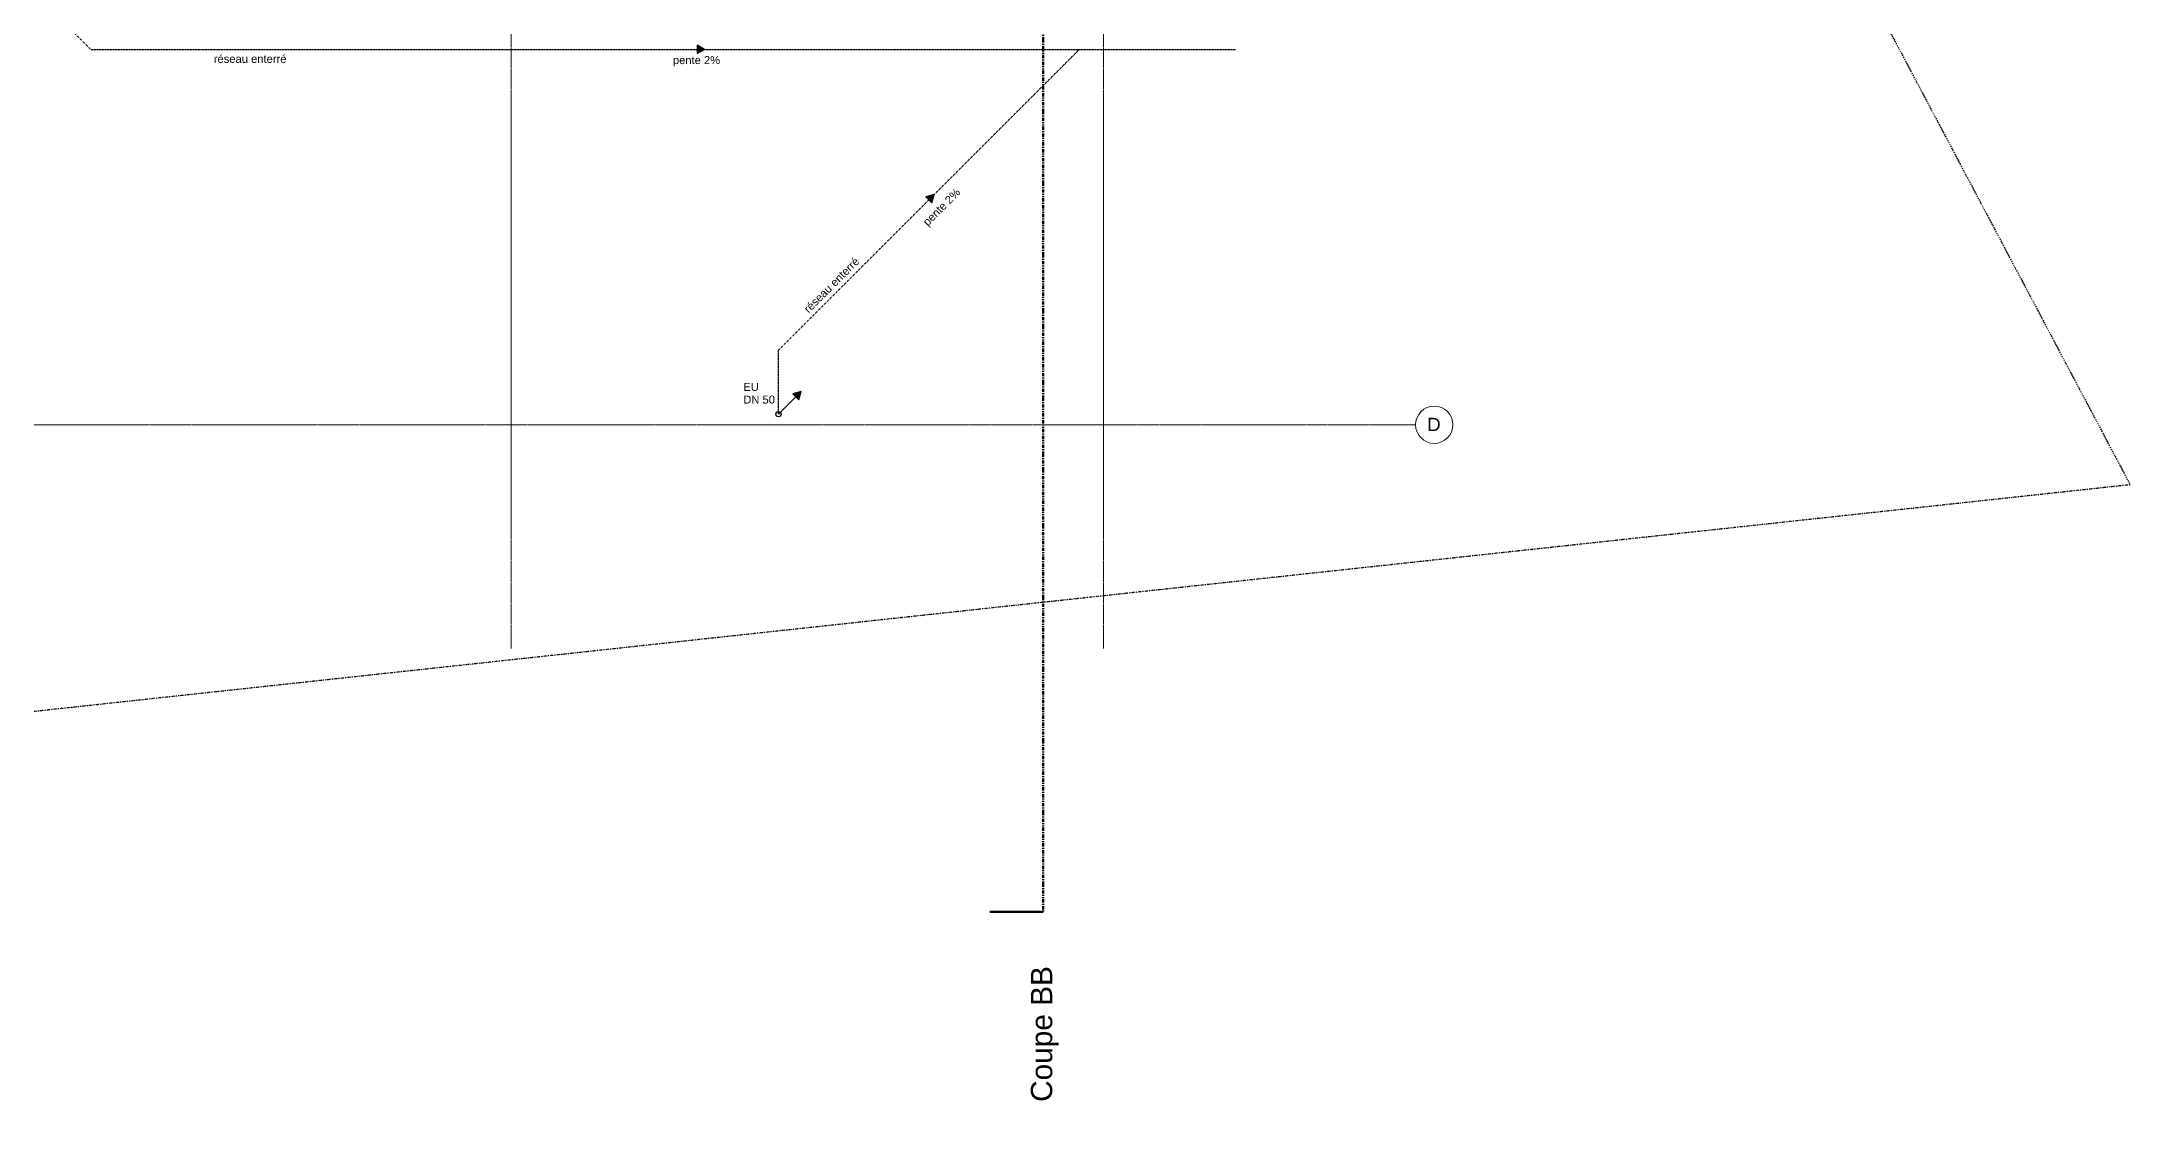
# Model space of a CAD drawing. Header units: millimetres. Extents: x -83 to 30397, y 298 to 25043.
# Drawn here: x 10306 to 29883, y 298 to 10289 of the extents above; entities that cross this region are included whole.
import ezdxf

# ---------------------------------------------------------------- set-up
doc = ezdxf.new("R2010")
doc.units = ezdxf.units.MM
for name, pattern in [('Dash dot', [21, 10, -5, 1, -5]), ('Double dash', [55, 20, -5, 10, -5, 10, -5]), ('Grid Line', [22.225, 12.7, -3.175, 3.175, -3.175]), ('WATER_CONNECTION', [5, 2.5, -2.5])]:
    doc.linetypes.add(name, pattern=pattern)
for name, color, linetype, lineweight in [('A-DETL', 90, 'Continuous', 9), ('A-DETL-GENF', 92, 'Continuous', 9), ('C-PROP-LINE', 91, 'Double dash', 25), ('G-ANNO-SYMB', 111, 'Continuous', 9), ('G-ANNO-TEXT', 231, 'Continuous', 9), ('S-GRID', 1, 'Continuous', 9), ('S-GRID-IDEN', 1, 'Continuous', 9)]:
    doc.layers.add(name, color=color, linetype=linetype, lineweight=lineweight)
doc.styles.add('Arial', font='arial.ttf', dxfattribs={"height": 200})
doc.styles.add('Arial_6', font='arial.ttf', dxfattribs={"height": 75})
doc.styles.add('Arial_7', font='arial.ttf', dxfattribs={"height": 125})

# ---------------------------------------------------------------- blocks, each defined once
blk = doc.blocks.new('Family - ___-602283-N_F_ E-1')
at = {"layer": 'C-PROP-LINE', "color": 1, "linetype": 'Dash dot'}
for p, q in [((21766, 21446), (29883, 6135)), ((29883, 6135), (2239, 3144))]:
    blk.add_line(p, q, dxfattribs=at)
blk = doc.blocks.new('Coupe - SEC_VER__TAIL-248176-N_F_ E-1')
at = {"layer": 'G-ANNO-SYMB', "lineweight": 70}
blk.add_line((0, 0), (0, 10), dxfattribs=at)
blk = doc.blocks.new('Quadrillage - M_Grid Head - Circle_3_5-489728-N_F_ E-1')
at = {"layer": 'S-GRID-IDEN'}
blk.add_circle((0, 0), 3.5, dxfattribs=at)

msp = doc.modelspace()

# ---------------------------------------------------------------- hatches: boundary and pattern name
at = {"layer": 'A-DETL-GENF'}
for points in [[(16450.538, 10177.509), (16519.82, 10217.509), (16450.538, 10257.509)], [(18650.638, 8779.225), (18671.344, 8856.499), (18594.069, 8835.794)], [(17403.78, 6932.367), (17424.486, 7009.641), (17347.212, 6988.936)]]:
    msp.add_hatch(color=33, dxfattribs=at).paths.add_polyline_path(points)

# ---------------------------------------------------------------- linework, layer by layer
at = {"layer": 'A-DETL', "linetype": 'WATER_CONNECTION', "lineweight": 25}
for p, q in [((9424.854, 11557.509), (10764.854, 10217.509)), ((10764.854, 10217.509), (21497.354, 10217.509)), ((17212.354, 7397.509), (20032.354, 10217.509)), ((17212.354, 6797.509), (17212.354, 7397.509))]:
    msp.add_line(p, q, dxfattribs=at)
at = {"layer": 'A-DETL', "lineweight": 25}
for p, q in [((16519.82, 10217.509), (16450.538, 10257.509)), ((16450.538, 10257.509), (16450.538, 10177.509)), ((16450.538, 10177.509), (16519.82, 10217.509)), ((18671.344, 8856.499), (18594.069, 8835.794)), ((18594.069, 8835.794), (18650.638, 8779.225)), ((18650.638, 8779.225), (18671.344, 8856.499)), ((17212.354, 6797.509), (17424.486, 7009.641)), ((17424.486, 7009.641), (17347.212, 6988.936)), ((17347.212, 6988.936), (17403.78, 6932.367)), ((17403.78, 6932.367), (17424.486, 7009.641))]:
    msp.add_line(p, q, dxfattribs=at)
msp.add_circle((17212.354, 6797.509), 25, dxfattribs=at)
at = {"layer": 'G-ANNO-SYMB', "linetype": 'Dash dot', "lineweight": 70}
msp.add_line((19693.8, 22933.184), (19693.8, 2129.591), dxfattribs=at)
at = {"layer": 'S-GRID', "linetype": 'Grid Line'}
for p, q in [((14707.354, 4601.222), (14707.354, 18451.704)), ((20257.354, 4601.222), (20257.354, 18451.704))]:
    msp.add_line(p, q, dxfattribs=at)

# ---------------------------------------------------------------- block references
at = {"layer": 'C-PROP-LINE', "color": 1, "linetype": 'Dash dot'}
msp.add_blockref('Family - ___-602283-N_F_ E-1', (0, 0), dxfattribs=at)
at = {"layer": 'G-ANNO-SYMB', "lineweight": 70, "xscale": 49.99999999999998, "yscale": 49.99999999999998, "zscale": 49.99999999999998, "rotation": 89.99999999999947}
msp.add_blockref('Coupe - SEC_VER__TAIL-248176-N_F_ E-1', (19693.8, 2129.591), dxfattribs=at)
at = {"layer": 'S-GRID-IDEN', "xscale": 49.99999999999998, "yscale": 49.99999999999998, "zscale": 49.99999999999998, "rotation": 269.9999999999994}
msp.add_blockref('Quadrillage - M_Grid Head - Circle_3_5-489728-N_F_ E-1', (23358.885, 6697.509), dxfattribs=at)

# ---------------------------------------------------------------- texts
at = {"layer": 'G-ANNO-SYMB', "insert": (19577.98, 348.488), "char_height": 200, "width": 1551.26531, "attachment_point": 1, "rotation": 90, "style": 'Arial', "bg_fill": 3, "box_fill_scale": 1.25, "bg_fill_color": 256, "bg_fill_true_color": 13158600, "bg_fill_transparency": 0}
msp.add_mtext('Coupe BB', dxfattribs=at)
at = {"layer": 'G-ANNO-TEXT', "color": 33, "char_height": 75, "attachment_point": 1, "style": 'Arial_6'}
for s, insert, width in [('réseau enterré', (11918.413, 10166.419), 821.72969), ('pente 2%', (16222.391, 10154.823), 533.12219), ('EU', (16881.863, 7090.543), 176.37125), ('DN 50', (16881.863, 6971.48), 364.76781)]:
    msp.add_mtext(s, dxfattribs=dict(at, insert=insert, width=width))
at = {"layer": 'G-ANNO-TEXT', "color": 33, "char_height": 75, "attachment_point": 1, "rotation": 45, "style": 'Arial_6'}
for s, insert, width in [('pente 2%', (18557.944, 8609.471), 533.12219), ('réseau enterré', (17441.589, 7793.334), 821.72969)]:
    msp.add_mtext(s, dxfattribs=dict(at, insert=insert, width=width))

# ---------------------------------------------------------------- next in the draw order: texts
at = {"layer": 'S-GRID-IDEN', "insert": (23293.095, 6763.07), "char_height": 125, "width": 152.32062, "attachment_point": 1, "style": 'Arial_7', "bg_fill": 3, "box_fill_scale": 1.25, "bg_fill_color": 256, "bg_fill_true_color": 13158600, "bg_fill_transparency": 0}
msp.add_mtext('D', dxfattribs=at)

# ---------------------------------------------------------------- next in the draw order: linework, layer by layer
at = {"layer": 'S-GRID', "linetype": 'Grid Line'}
msp.add_line((4291.211, 6697.509), (23183.885, 6697.509), dxfattribs=at)

doc.saveas('drawing.dxf')
